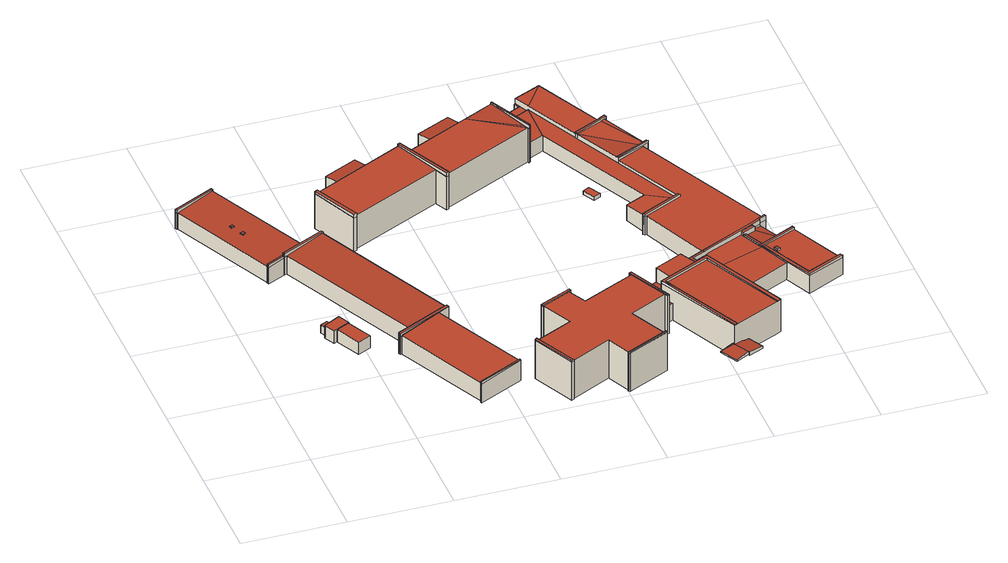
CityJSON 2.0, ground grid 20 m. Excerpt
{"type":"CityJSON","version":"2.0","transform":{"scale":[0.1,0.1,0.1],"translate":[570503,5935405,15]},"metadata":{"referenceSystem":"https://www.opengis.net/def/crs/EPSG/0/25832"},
"CityObjects":{
"building1":{"type":"Building","attributes":{"Grundfläche 2D":"26.532894","Grundhöhe NN":"15.822"},"geometry":[{"type":"Solid","lod":"3","boundaries":[[[[0,1,2,3]],[[4,5,6,7]],[[8,9,10,11]],[[5,12,13,1,0,14,15,6]],[[2,1,13,16]],[[3,2,16,17]],[[0,3,17,14]],[[7,6,15,18]],[[4,7,18,19]],[[5,4,19,12]],[[20,21,11,10]],[[21,22,8,11]],[[22,23,9,8]],[[23,20,10,9]],[[13,12,19,18,15,14,17,16]],[[23,22,21,20]]]],"semantics":{"surfaces":[{"type":"RoofSurface"},{"type":"WallSurface"},{"type":"GroundSurface"}],"values":[[0,0,0,1,1,1,1,1,1,1,1,1,1,1,2,2]]}}]},
"building2":{"type":"Building","attributes":{"Grundfläche 2D":"202.887589","Grundhöhe NN":"15.513"},"children":["building2-1","building2-2","building2-3","building2-4"],"geometry":[{"type":"Solid","lod":"3","boundaries":[[[[24,25,26,27,28,29,30,31,32,33,34,35,36]],[[25,24,37,38]],[[26,25,38,39]],[[27,26,39,40]],[[28,27,40,41]],[[29,28,41,42]],[[30,29,42,43]],[[31,30,43,44]],[[32,31,44,45]],[[33,32,45,46]],[[34,33,46,47]],[[36,35,34,47,48]],[[24,36,48,37]],[[40,39,38,37,48,47,46,45,44,43,42,41]]]],"semantics":{"surfaces":[{"type":"RoofSurface"},{"type":"WallSurface"},{"type":"GroundSurface"}],"values":[[0,1,1,1,1,1,1,1,1,1,1,1,1,2]]}}]},
"building2-1":{"type":"BuildingInstallation","parents":["building2"],"geometry":[{"type":"MultiSurface","lod":"3","boundaries":[[[49,50,51,52]],[[49,52,53,54]],[[52,51,55,53]],[[50,49,54,56]],[[51,50,56,55]]],"semantics":{"surfaces":[{"type":"RoofSurface"},{"type":"WallSurface"}],"values":[0,1,1,1,1]}}]},
"building2-2":{"type":"BuildingInstallation","parents":["building2"],"geometry":[{"type":"MultiSurface","lod":"3","boundaries":[[[57,58,59,60]],[[57,60,61,62]],[[60,59,63,61]],[[58,57,62,64]],[[59,58,64,63]]],"semantics":{"surfaces":[{"type":"RoofSurface"},{"type":"WallSurface"}],"values":[0,1,1,1,1]}}]},
"building2-3":{"type":"BuildingInstallation","parents":["building2"],"geometry":[{"type":"MultiSurface","lod":"3","boundaries":[[[65,66,67,68,69,70]],[[35,71,67,66]],[[71,30,31,68,67]],[[31,32,69,68]],[[32,33,70,69]],[[33,34,65,70]],[[35,66,65,34]]],"semantics":{"surfaces":[{"type":"RoofSurface"},{"type":"WallSurface"}],"values":[0,1,1,1,1,1,1]}}]},
"building2-4":{"type":"BuildingInstallation","parents":["building2"],"geometry":[{"type":"MultiSurface","lod":"3","boundaries":[[[72,73,74,75,76,77]],[[74,73,26,27]],[[75,74,27,28]],[[24,25,72,77,76,75,28,29]],[[73,72,25,26]]],"semantics":{"surfaces":[{"type":"RoofSurface"},{"type":"WallSurface"}],"values":[0,1,1,1,1]}}]},
"building3":{"type":"Building","attributes":{"Grundfläche 2D":"477.324403","Grundhöhe NN":"15.821"},"children":["building3-1","building3-2","building3-3"],"geometry":[{"type":"Solid","lod":"3","boundaries":[[[[78,79,80,81,82,83,84,85,86,87,88,89,90,91,92,93]],[[94,95,96]],[[95,97,96]],[[96,98,99,94]],[[100,101,94]],[[101,95,94]],[[91,90,102,103]],[[92,91,103,104]],[[93,92,104,105]],[[106,79,78,93,105,107]],[[80,79,106,108]],[[81,80,108,109]],[[82,81,109,110]],[[83,82,110,111]],[[84,83,111,112]],[[87,86,85,113,114,115]],[[88,87,115,116]],[[89,88,116,117]],[[90,89,117,102]],[[96,118,113,85,98]],[[99,98,85,84]],[[99,84,112,119,94]],[[100,94,119,120]],[[101,100,120,121]],[[95,101,121,122]],[[97,95,122,123]],[[96,97,123,118]],[[108,106,107,105,104,103,102,117,116,115,114,113,118,123,122,121,120,119,112,111,110,109]]]],"semantics":{"surfaces":[{"type":"RoofSurface"},{"type":"WallSurface"},{"type":"GroundSurface"}],"values":[[0,0,0,0,0,0,1,1,1,1,1,1,1,1,1,1,1,1,1,1,1,1,1,1,1,1,1,2]]}}]},
"building3-1":{"type":"BuildingInstallation","parents":["building3"],"geometry":[{"type":"MultiSurface","lod":"3","boundaries":[[[124,125,126,127,128]],[[79,80,90,91,126,125]],[[91,92,127,126]],[[92,93,128,127]],[[93,78,79,125,124,128]]],"semantics":{"surfaces":[{"type":"RoofSurface"},{"type":"WallSurface"}],"values":[0,1,1,1,1]}}]},
"building3-2":{"type":"BuildingInstallation","parents":["building3"],"geometry":[{"type":"MultiSurface","lod":"3","boundaries":[[[129,130,131,132,133,134,135]],[[87,88,131,130]],[[131,88,89,81,82,133,132]],[[82,83,134,133]],[[84,85,86,87,130,129,135,134,83]]],"semantics":{"surfaces":[{"type":"RoofSurface"},{"type":"WallSurface"}],"values":[0,1,1,1,1]}}]},
"building3-3":{"type":"BuildingInstallation","parents":["building3"],"geometry":[{"type":"MultiSurface","lod":"3","boundaries":[[[136,137,138,139]],[[95,97,137,136]],[[138,137,97,96,94,100]],[[100,101,139,138]],[[101,95,136,139]]],"semantics":{"surfaces":[{"type":"RoofSurface"},{"type":"WallSurface"}],"values":[0,1,1,1,1]}}]},
"building4":{"type":"Building","attributes":{"Grundfläche 2D":"1999.366291","Grundhöhe NN":"15.590"},"children":["building4-1","building4-2","building4-3","building4-4","building4-5","building4-6","building4-7","building4-8","building4-9","building4-10","building4-11","building4-12","building4-13","building4-14","building4-15"],"geometry":[{"type":"MultiSurface","lod":"3","boundaries":[[[140,141,142,143,144,145,146]],[[147,148,149,150,140,146,151,152,153,154,155]],[[156,157,158,159,160,161,162,163,164,165,166,167,168]],[[169,170,171,172,173,174,175,176,177,178,179,180,181,182]],[[179,183,184,185,186,187,188,189,190,191,180]],[[192,193,194,195,196,197,198,199,200,201,202,203,204,205,206,207,208,209,210,211,212,213,214,215,216,217,218,219,220]],[[221,222,223,224,225]],[[226,222,221,227,228,229]],[[230,231,232,233]],[[234,235,236,237,238,239,240,241]],[[242,243,244,245,246,247,248,249,250,251,252,253,254,255,256,257]],[[258,259,260,261,262,263,264,265,266,267,268,269,270,271]],[[272,273,274,275]],[[276,277,278,279,280,275,274]],[[275,280,281]],[[281,280,282,283]],[[284,285,286,287,288,289,290]],[[288,291,289]],[[291,292,289]],[[289,293,294,295,296,284,290]],[[297,298,288,287,286]],[[299,292,291]],[[300,301,302,303]],[[304,305,301]],[[305,306,301]],[[301,306,307,302]],[[302,307,306,308,309]],[[310,309,308]],[[311,309,310]],[[312,313,314,315]],[[316,317,318,319,320,321]],[[322,323,324]],[[325,326,322,324,327]],[[328,329,330,331]],[[332,333,334,335,336,337]],[[338,339,340,341]],[[342,343,344,345,346,347,340,339]],[[347,346,348,349,350]],[[351,352,353,354]],[[355,231,144,143]],[[151,146,145,144,231,230]],[[152,151,230,233]],[[153,152,233,232]],[[232,356,154,153]],[[356,357,155,154]],[[357,358,359,360,314,313,361,150,149,148,147,155]],[[141,140,150,361,355,143,142]],[[362,363,158,157]],[[158,363,258,271,159]],[[162,161,160,159,271,270,269,268,164,163]],[[166,267,364,168,167]],[[365,362,157,156,168,364]],[[366,235,234,367,368,369,185,184,183,179,178,177,176,175,174,370]],[[369,371,186,185]],[[186,371,372,188,187]],[[372,373,189,188]],[[191,190,283,282]],[[169,182,181,180,191,282,280,279,278,374,375]],[[376,170,169,375,377]],[[376,378,171,170]],[[378,379,380,173,172,171]],[[380,370,174,173]],[[381,356,232,231,355,382,383,384,385,386]],[[275,281,357,356,381,387,272]],[[314,360,359,358,357,281,283,190,189,373,388,389,390]],[[361,313,335,334]],[[383,384,383,382,355,382]],[[391,384,383,382,355,361,334,333]],[[314,390,392,315]],[[315,392,393,336,312]],[[312,336,335,313]],[[192,220,394,395]],[[193,192,395,396]],[[194,193,396,397]],[[195,194,397,398]],[[337,399,400,196,195,398,401,332]],[[197,196,400,402]],[[198,197,402,403]],[[199,198,403,404]],[[200,199,404,405]],[[201,200,405,406]],[[202,201,406,407]],[[203,202,407,408]],[[204,203,408,409]],[[205,204,409,410]],[[206,205,410,411]],[[207,206,411,412]],[[208,207,412,413]],[[209,208,413,414]],[[415,211,210,209,414,416]],[[212,211,415,417]],[[213,212,417,418]],[[214,213,418,419]],[[215,214,419,420]],[[216,215,420,421]],[[217,216,421,422]],[[218,217,422,423]],[[219,218,423,424]],[[220,219,424,394]],[[223,222,425,426]],[[316,321,427,428]],[[317,316,428,429]],[[318,317,429,430]],[[319,318,430,431]],[[346,345,327,324,323,321,320]],[[322,326,432,433]],[[322,433,427,321,323]],[[329,328,434,435]],[[330,329,435,436]],[[331,330,436,437]],[[237,342,339,238]],[[438,239,238,339,338,439]],[[240,239,438,440]],[[241,240,440,441]],[[241,441,442,367,234]],[[235,366,443,444,236]],[[257,256,445,446]],[[243,242,257,446,447]],[[244,243,447,448]],[[449,246,245,244,448,450]],[[247,246,449,451]],[[248,247,451,452]],[[249,248,452,453]],[[250,249,453,454]],[[250,454,455,251]],[[252,456,457,253]],[[254,253,457,458]],[[255,254,458,459]],[[331,437,445,256,255,459,434,328]],[[260,259,460,461]],[[261,260,461,462]],[[425,222,226,229,276,266,265,264,263,262,261,462,463]],[[464,465,364,267,266,276,274,273]],[[466,362,365,364,465,467]],[[363,362,466,468]],[[258,363,468,469]],[[259,258,469,460]],[[337,336,393,399]],[[333,332,401,391]],[[470,349,348,346,320,319,431]],[[347,350,471,472]],[[340,347,472,473]],[[341,340,473,474]],[[338,341,474,439]],[[273,272,387,464]],[[227,278,277,276,229,228]],[[377,278,227,221]],[[377,221,225,376]],[[376,225,224,378]],[[475,380,379,378,224,223,426]],[[370,380,475,476]],[[366,370,476,443]],[[369,368,367,442,477,478]],[[371,369,478,479]],[[372,371,479,480]],[[373,372,480,388]],[[293,289,481,482]],[[294,293,482,483]],[[295,294,483,484]],[[295,484,432,326,296]],[[296,326,325,284]],[[284,325,327,285]],[[285,327,345,344,286]],[[237,298,297,286,344,343,342]],[[485,486,299,291,288,298,237,236,444]],[[292,299,486,487]],[[289,292,487,481]],[[300,303,252,251]],[[300,251,455,488,301]],[[304,301,488,489]],[[305,304,489,490]],[[349,470,491,310,308,306,305,490,471,350]],[[311,310,491,492]],[[309,311,492,493]],[[351,494,456,252,303,302,309,493,495,352]],[[353,352,495,496]],[[354,353,496,497]],[[351,354,497,494]],[[417,415,416,414,413,412,411,410,409,408,407,406,405,404,403,402,400,399,393,392,390,389,388,480,479,478,477,442,441,440,438,439,474,473,472,471,490,489,488,455,454,453,452,451,449,450,448,447,446,445,437,436,435,434,459,458,457,456,494,497,496,495,493,492,491,470,431,430,429,428,427,433,432,484,483,482,481,487,486,485,444,443,476,475,426,425,463,462,461,460,469,468,466,467,465,464,387,381,386,385,384,391,401,398,397,396,395,394,424,423,422,421,420,419,418]]],"semantics":{"surfaces":[{"type":"RoofSurface"},{"type":"WallSurface"},{"type":"GroundSurface"}],"values":[0,0,0,0,0,0,0,0,0,0,0,0,0,0,0,0,0,0,0,0,0,0,0,0,0,0,0,0,0,0,0,0,0,0,0,0,0,0,0,1,1,1,1,1,1,1,1,1,1,1,1,1,1,1,1,1,1,1,1,1,1,1,1,1,1,1,1,1,1,1,1,1,1,1,1,1,1,1,1,1,1,1,1,1,1,1,1,1,1,1,1,1,1,1,1,1,1,1,1,1,1,1,1,1,1,1,1,1,1,1,1,1,1,1,1,1,1,1,1,1,1,1,1,1,1,1,1,1,1,1,1,1,1,1,1,1,1,1,1,1,1,1,1,1,1,1,1,1,1,1,1,1,1,1,1,1,1,1,1,1,1,1,1,1,1,1,1,1,1,1,1,1,1,1,1,1,1,1,2]}}]},
"building4-1":{"type":"BuildingInstallation","parents":["building4"],"geometry":[{"type":"MultiSurface","lod":"3","boundaries":[[[498,499,500,501,502,503]],[[238,239,500,499]],[[239,240,501,500]],[[501,240,241,504,505,498,503,502]],[[499,498,505,238]]],"semantics":{"surfaces":[{"type":"RoofSurface"},{"type":"WallSurface"}],"values":[0,1,1,1,1]}}]},
"building4-2":{"type":"BuildingInstallation","parents":["building4"],"geometry":[{"type":"MultiSurface","lod":"3","boundaries":[[[506,507,508,509]],[[253,254,508,507]],[[254,255,248,249,509,508]],[[249,250,506,509]],[[250,251,252,253,507,506]]],"semantics":{"surfaces":[{"type":"RoofSurface"},{"type":"WallSurface"}],"values":[0,1,1,1,1]}}]},
"building4-3":{"type":"BuildingInstallation","parents":["building4"],"geometry":[{"type":"MultiSurface","lod":"3","boundaries":[[[510,511,512,513,514,515]],[[246,511,510,515,244,245]],[[511,246,247,256,257,513,512]],[[257,242,243,514,513]],[[243,244,515,514]]],"semantics":{"surfaces":[{"type":"RoofSurface"},{"type":"WallSurface"}],"values":[0,1,1,1,1]}}]},
"building4-4":{"type":"BuildingInstallation","parents":["building4"],"geometry":[{"type":"MultiSurface","lod":"3","boundaries":[[[164,516,517,518,519,520,521,166,165]],[[260,261,518,517]],[[518,261,262,263,264,265,520,519]],[[266,267,166,521]],[[268,259,260,517,516,164]]],"semantics":{"surfaces":[{"type":"RoofSurface"},{"type":"WallSurface"}],"values":[0,1,1,1,1]}}]},
"building4-5":{"type":"BuildingInstallation","parents":["building4"],"geometry":[{"type":"MultiSurface","lod":"3","boundaries":[[[522,523,524,525]],[[525,524,526,527]],[[522,525,527,528]],[[523,522,528,529]],[[524,523,529,526]]],"semantics":{"surfaces":[{"type":"RoofSurface"},{"type":"WallSurface"}],"values":[0,1,1,1,1]}}]},
"building4-6":{"type":"BuildingInstallation","parents":["building4"],"geometry":[{"type":"MultiSurface","lod":"3","boundaries":[[[530,531,532,533,534,535,536,537]],[[285,286,532,531]],[[532,286,538,290,293,294,535,534,533]],[[294,295,536,535]],[[295,296,537,536]],[[296,284,530,537]],[[284,285,531,530]]],"semantics":{"surfaces":[{"type":"RoofSurface"},{"type":"WallSurface"}],"values":[0,1,1,1,1,1,1]}}]},
"building4-7":{"type":"BuildingInstallation","parents":["building4"],"geometry":[{"type":"MultiSurface","lod":"3","boundaries":[[[539,540,541,542,543,544]],[[539,292,289,545,540]],[[542,541,540,545,287,297]],[[297,298,543,542]],[[298,288,291,299,544,543]],[[299,292,539,544]]],"semantics":{"surfaces":[{"type":"RoofSurface"},{"type":"WallSurface"}],"values":[0,1,1,1,1,1]}}]},
"building4-8":{"type":"BuildingInstallation","parents":["building4"],"geometry":[{"type":"MultiSurface","lod":"3","boundaries":[[[546,547,548,549,550,551,552]],[[310,311,546,552]],[[549,548,547,546,311,309,553,554,307,301,304,550]],[[304,305,551,550]],[[305,306,308,310,552,551]]],"semantics":{"surfaces":[{"type":"RoofSurface"},{"type":"WallSurface"}],"values":[0,1,1,1,1]}}]},
"building4-9":{"type":"BuildingInstallation","parents":["building4"],"geometry":[{"type":"MultiSurface","lod":"3","boundaries":[[[555,556,557,558,559]],[[555,219,220,215,216,557,556]],[[216,217,558,557]],[[217,218,559,558]],[[218,219,555,559]]],"semantics":{"surfaces":[{"type":"RoofSurface"},{"type":"WallSurface"}],"values":[0,1,1,1,1]}}]},
"building4-10":{"type":"BuildingInstallation","parents":["building4"],"geometry":[{"type":"MultiSurface","lod":"3","boundaries":[[[560,561,562,563]],[[196,197,560,563]],[[197,198,193,194,561,560]],[[194,195,562,561]],[[195,196,563,562]]],"semantics":{"surfaces":[{"type":"RoofSurface"},{"type":"WallSurface"}],"values":[0,1,1,1,1]}}]},
"building4-11":{"type":"BuildingInstallation","parents":["building4"],"geometry":[{"type":"MultiSurface","lod":"3","boundaries":[[[564,565,566,567,568,569]],[[208,209,565,564]],[[209,210,211,567,566,565]],[[211,212,568,567]],[[568,212,213,207,208,564,569]]],"semantics":{"surfaces":[{"type":"RoofSurface"},{"type":"WallSurface"}],"values":[0,1,1,1,1]}}]},
"building4-12":{"type":"BuildingInstallation","parents":["building4"],"geometry":[{"type":"MultiSurface","lod":"3","boundaries":[[[570,571,572,573,574]],[[202,203,572,571]],[[203,204,573,572]],[[204,205,200,201,570,574,573]],[[201,202,571,570]]],"semantics":{"surfaces":[{"type":"RoofSurface"},{"type":"WallSurface"}],"values":[0,1,1,1,1]}}]},
"building4-13":{"type":"BuildingInstallation","parents":["building4"],"geometry":[{"type":"MultiSurface","lod":"3","boundaries":[[[375,374,575,576]],[[278,377,221,227]],[[577,575,374,278,227,228,277]],[[576,575,577,578,579,580]],[[580,221,377,375,576]]],"semantics":{"surfaces":[{"type":"RoofSurface"},{"type":"WallSurface"}],"values":[0,1,1,1,1]}}]},
"building4-14":{"type":"BuildingInstallation","parents":["building4"],"geometry":[{"type":"MultiSurface","lod":"3","boundaries":[[[577,521,520,578]],[[266,521,577,277,228,229,276]],[[226,265,581,276,229]],[[226,579,578,520,265]]],"semantics":{"surfaces":[{"type":"RoofSurface"},{"type":"WallSurface"}],"values":[0,1,1,1]}}]},
"building4-15":{"type":"BuildingInstallation","parents":["building4"],"geometry":[{"type":"MultiSurface","lod":"3","boundaries":[[[582,583,584,585,586,587,588,382]],[[382,589,590,582]],[[382,591,589]],[[586,585,592,593]],[[587,586,593,594]],[[382,588,587,594,595,383]],[[591,382,383,596]],[[589,591,596,597]],[[590,589,597,598]],[[582,590,598,599]],[[583,582,599,600]],[[584,583,600,601]],[[585,584,601,592]],[[593,592,601,600,599,598,597,596,383,595,594]]],"semantics":{"surfaces":[{"type":"RoofSurface"},{"type":"WallSurface"},{"type":"OuterCeilingSurface"}],"values":[0,0,0,1,1,1,1,1,1,1,1,1,1,2]}}]},
"building5":{"type":"Building","attributes":{"Grundfläche 2D":"4.110935","Grundhöhe NN":"16.060"},"geometry":[{"type":"Solid","lod":"3","boundaries":[[[[602,603,604,605]],[[602,605,606,607]],[[603,602,607,608]],[[604,603,608,609]],[[605,604,609,606]],[[608,607,606,609]]]],"semantics":{"surfaces":[{"type":"RoofSurface"},{"type":"WallSurface"},{"type":"GroundSurface"}],"values":[[0,1,1,1,1,2]]}}]}
},
"vertices":[
[175,354,36],[143,337,36],[153,316,36],[186,332,36],[141,355,25],[148,340,25],[162,347,25],[155,362,25],[183,270,35],[209,282,35],[185,331,35],[160,319,35],[148,340,8],[143,337,8],[175,354,8],[162,347,8],[153,316,8],[186,332,8],[155,362,8],[141,355,8],[185,331,8],[160,319,8],[183,270,8],[209,282,8],
[83,776,45],[84,777,45],[83,781,45],[2,742,40],[4,738,40],[5,739,40],[103,534,40],[102,533,40],[104,529,40],[137,545,42],[136,546,42],[159,557,43],[182,568,45],[83,776,5],[84,777,5],[83,781,5],[2,742,5],[4,738,5],[5,739,5],[103,534,5],[102,533,5],[104,529,5],[137,545,5],[136,546,5],[182,568,5],
[80,661,44],[85,663,44],[83,668,44],[78,666,44],[78,666,42],[80,661,42],[83,668,42],[85,663,42],
[92,635,44],[97,638,44],[95,643,44],[89,641,44],[89,641,42],[92,635,42],[95,643,42],[97,638,42],
[136,546,46],[159,557,46],[157,560,46],[102,533,46],[104,529,46],[137,545,46],[157,560,43],
[84,777,47],[83,781,47],[2,742,47],[4,738,47],[5,739,47],[83,776,47],
[137,545,47],[138,541,47],[142,543,48],[276,263,48],[252,251,46],[254,246,46],[256,247,46],[339,287,51],[359,297,52],[361,297,52],[359,303,52],[356,302,52],[223,582,52],[224,582,52],[222,587,52],[136,546,47],[343,66,48],[429,102,52],[426,105,52],[428,106,52],[339,287,52],[256,247,48],[341,64,48],[342,61,48],[223,582,8],[224,582,8],[222,587,8],[136,546,8],[138,541,8],[137,545,8],[142,543,8],[276,263,8],[252,251,8],[254,246,8],[256,247,8],[339,287,8],[359,297,8],[361,297,8],[359,303,8],[356,302,8],[426,105,8],[343,66,8],[341,64,8],[342,61,8],[429,102,8],[428,106,8],
[137,545,54],[138,541,54],[224,582,54],[222,587,54],[136,546,54],
[359,297,53],[361,297,53],[359,303,53],[356,302,53],[252,251,53],[254,246,53],[256,247,53],
[429,102,53],[428,106,53],[341,64,53],[342,61,53],
[735,213,76],[745,192,76],[811,53,76],[812,49,76],[818,52,76],[816,55,76],[749,194,76],[833,265,76],[829,264,76],[829,263,76],[732,218,76],[739,215,76],[831,258,76],[907,93,76],[914,97,76],[834,266,76],[1072,224,48],[1074,225,48],[1071,230,48],[1002,198,48],[979,249,47],[977,252,47],[966,276,47],[962,284,47],[954,302,47],[953,302,47],[949,300,47],[975,242,47],[1000,189,48],[951,359,52],[968,367,53],[967,369,53],[969,370,53],[982,376,53],[981,380,53],[979,379,53],[966,373,53],[949,364,52],[923,352,52],[844,315,52],[843,308,52],[847,310,52],[854,314,52],[812,299,52],[811,299,52],[810,298,52],[812,293,52],[813,294,52],[814,294,52],[829,264,52],[833,265,52],[819,297,52],[645,124,89],[719,160,89],[722,154,89],[725,155,89],[684,241,89],[680,240,89],[682,236,89],[579,187,89],[561,223,89],[565,225,89],[563,229,89],[501,200,89],[503,196,89],[505,197,89],[534,137,89],[461,102,89],[460,104,89],[456,102,89],[495,20,89],[496,18,89],[501,21,89],[500,22,89],[580,61,89],[602,14,89],[600,13,89],[602,10,89],[685,50,89],[684,53,89],[680,51,89],[951,359,41],[990,325,39],[969,370,39],[967,369,39],[968,367,39],[951,306,42],[926,347,43],[928,342,43],[946,304,43],[739,215,72],[818,52,75],[907,93,75],[831,258,72],[844,315,47],[979,379,47],[848,653,47],[793,627,47],[857,492,47],[779,455,47],[782,451,47],[785,452,47],[236,660,83],[235,660,83],[278,572,79],[279,572,79],[284,574,79],[282,577,79],[463,663,79],[475,638,78],[479,640,78],[478,643,78],[437,727,82],[425,751,83],[421,749,83],[422,748,83],[242,661,83],[241,663,83],[1069,229,43],[1021,333,43],[1021,334,43],[1019,338,43],[1018,338,43],[990,325,44],[952,307,45],[951,306,45],[946,304,45],[949,300,45],[954,302,45],[977,252,45],[979,249,45],[1002,198,45],[869,192,40],[975,242,42],[949,300,44],[836,261,43],[946,304,44],[928,342,44],[926,347,44],[854,314,44],[843,308,44],[834,266,44],[819,297,44],[833,265,44],[799,751,49],[746,726,52],[748,721,52],[844,656,49],[848,653,49],[853,660,49],[801,748,49],[854,657,49],[857,662,49],[809,752,49],[813,753,49],[811,758,49],[799,752,49],[791,631,52],[793,627,52],[859,659,49],[478,643,80],[658,729,80],[560,786,84],[437,727,84],[659,726,80],[662,728,80],[658,735,80],[655,737,80],[627,801,84],[618,814,84],[620,816,84],[618,815,84],[738,264,72],[755,228,72],[811,255,72],[793,290,72],[678,862,37],[683,851,37],[658,839,37],[667,820,37],[694,833,37],[680,863,37],[733,888,47],[680,863,48],[694,833,49],[799,751,47],[799,752,47],[746,726,50],[363,720,67],[344,760,63],[279,729,63],[299,689,67],[715,177,41],[745,192,41],[732,218,41],[755,228,41],[738,264,41],[685,238,41],[785,458,41],[857,492,41],[805,522,40],[766,504,40],[793,627,41],[791,631,41],[748,721,41],[746,726,41],[694,833,41],[694,752,40],[667,820,41],[627,801,41],[658,735,40],[495,755,69],[560,786,69],[541,826,65],[475,795,65],[812,49,75],[914,97,75],[834,266,72],[833,265,72],[829,264,72],[829,263,72],[732,218,72],[1074,225,43],[1071,230,43],[1000,189,45],[1072,224,43],[979,379,44],[844,315,44],[812,299,44],[810,298,44],[981,380,44],[812,293,44],[814,294,44],[829,264,44],[926,347,51],[951,359,51],[968,367,44],[951,359,44],[967,369,44],[969,370,44],[982,376,44],[914,97,6],[812,49,35],[812,49,30],[812,49,6],[818,52,6],[907,93,6],[869,192,6],[829,264,6],[829,263,6],[811,255,6],[745,192,6],[793,290,6],[738,264,6],[680,51,6],[645,124,6],[719,160,6],[722,154,6],[725,155,6],[685,238,6],[684,241,6],[715,177,6],[680,240,6],[682,236,6],[579,187,6],[561,223,6],[565,225,6],[563,229,6],[501,200,6],[503,196,6],[505,197,6],[534,137,6],[461,102,6],[460,104,6],[456,102,6],[496,18,6],[495,20,6],[501,21,6],[500,22,6],[580,61,6],[602,14,6],[600,13,6],[602,10,6],[685,50,6],[684,53,6],[990,325,6],[969,370,6],[680,863,6],[678,862,6],[683,851,6],[658,839,6],[667,820,6],[799,752,6],[733,888,6],[363,720,6],[344,760,6],[279,729,6],[299,689,6],[779,455,6],[785,458,6],[782,451,6],[785,452,6],[844,315,6],[979,379,6],[848,653,6],[242,661,6],[241,663,6],[235,660,6],[278,572,6],[284,574,6],[279,572,6],[282,577,6],[463,663,6],[475,638,6],[479,640,6],[478,643,6],[437,727,6],[425,751,6],[421,749,6],[422,748,6],[1021,333,6],[1021,334,6],[1019,338,6],[1018,338,6],[975,242,6],[1000,189,6],[1074,225,6],[1072,224,6],[1071,230,6],[1069,229,6],[627,801,6],[658,735,6],[694,752,6],[805,522,6],[766,504,6],[982,376,6],[981,380,6],[812,299,6],[810,298,6],[812,293,6],[814,294,6],[853,660,6],[809,752,6],[813,753,6],[811,758,6],[854,657,6],[859,659,6],[857,662,6],[658,729,6],[659,726,6],[662,728,6],[620,816,6],[618,815,6],[618,814,6],[495,755,6],[560,786,6],[541,826,6],[475,795,6],
[860,488,52],[857,492,52],[779,455,51],[782,451,51],[785,452,51],[859,487,52],[859,487,47],[860,488,47],
[479,640,87],[425,751,87],[421,749,87],[475,638,87],
[279,572,87],[284,574,87],[282,577,87],[241,663,87],[235,660,87],[278,572,87],
[1021,333,47],[1021,334,47],[1019,338,47],[1018,338,47],[951,306,47],[946,304,47],
[971,279,48],[977,281,48],[973,289,48],[967,287,48],[973,289,44],[967,287,44],[971,279,44],[977,281,44],
[799,751,53],[746,726,53],[748,721,53],[801,747,53],[801,748,53],[813,753,53],[811,758,53],[799,752,53],[801,747,49],
[857,662,53],[846,657,53],[844,656,53],[791,631,53],[793,627,53],[859,659,53],[846,657,49],
[618,815,87],[618,814,87],[625,801,87],[625,800,87],[659,726,87],[662,728,87],[620,816,87],[625,801,84],[625,800,84],
[684,53,91],[680,51,91],[600,13,91],[602,10,91],[685,50,91],
[680,240,91],[722,154,91],[725,155,91],[684,241,91],
[460,104,92],[456,102,92],[495,20,92],[496,18,92],[501,21,92],[500,22,92],
[565,225,91],[563,229,91],[501,200,91],[503,196,91],[561,223,91],
[928,342,51],[954,354,51],[928,342,47],[933,344,47],[933,344,42],[954,354,41],
[950,306,43],
[827,17,37],[828,14,37],[856,27,35],[841,59,33],[831,54,34],[829,57,34],[818,52,35],[782,39,32],[800,3,34],[811,53,35],[841,59,30],[831,54,30],[829,57,30],[818,52,30],[811,53,30],[782,39,30],[800,3,30],[827,17,30],[828,14,30],[856,27,30],
[716,597,19],[729,573,19],[742,580,19],[729,604,19],[729,604,11],[716,597,11],[729,573,11],[742,580,11]
]}
